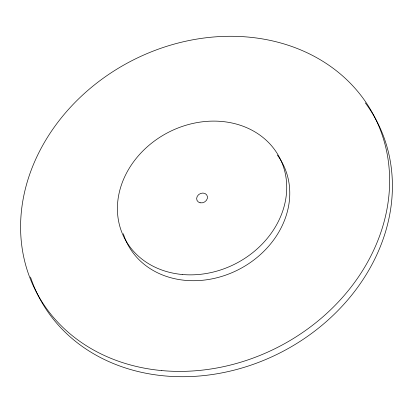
<?xml version="1.0" encoding="UTF-8"?>
<svg xmlns="http://www.w3.org/2000/svg" width="413" height="413" viewBox="0 0 413 413"><rect width="100%" height="100%" fill="white"/><g stroke="black" fill="none" stroke-linecap="round" stroke-linejoin="round"><path stroke-width="0.62" d="M277.355 155.087A87.38 73.777 -27.5 0 1 238.477 269.643A87.38 73.777 -27.5 0 1 123.332 233.773M365.34 102.909A190.445 160.796 -27.5 0 1 282.058 351.83A190.445 160.796 -27.5 0 1 30.49 277.061M182.195 274.49A87.38 73.777 -27.5 0 0 283.272 166.274A87.38 73.777 -27.5 0 0 140.73 153.182A87.38 73.777 -27.5 0 0 182.195 274.49M161.808 370.585A190.445 160.796 -27.5 0 0 382.102 134.736A190.445 160.796 -27.5 0 0 71.428 106.193A190.445 160.796 -27.5 0 0 161.808 370.585M200.114 202.778A5.601 4.729 -27.5 0 0 207.424 196.552A5.601 4.729 -27.5 0 0 198.653 194.611A5.601 4.729 -27.5 0 0 200.114 202.778"/></g></svg>
